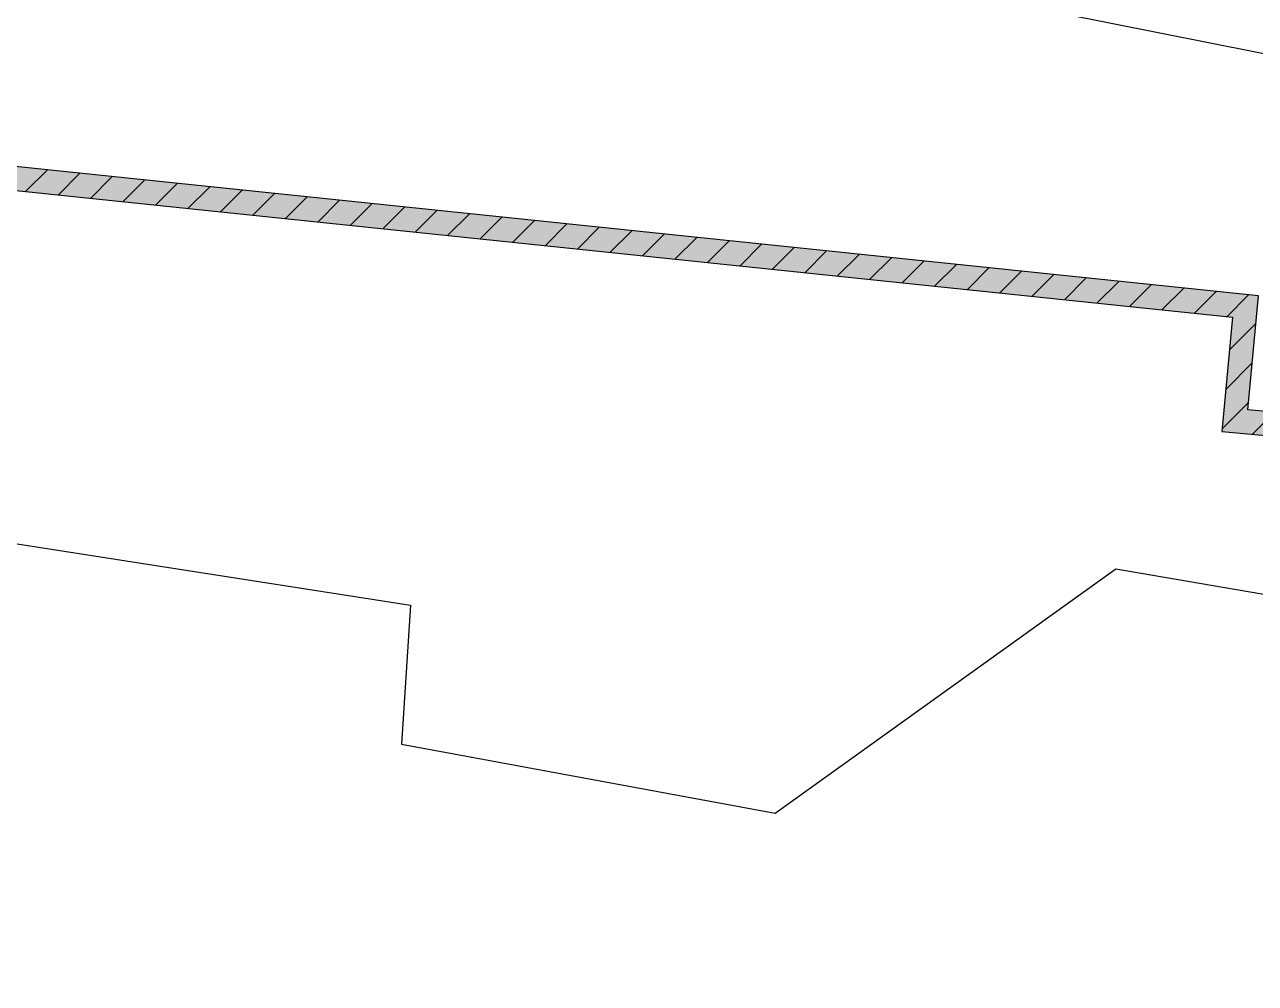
# Model space of a CAD drawing. Extents: x -259369 to -50372, y -155978 to 198088.
# Drawn here: x -152975 to -137559, y -38956 to -26943 of the extents above; entities that cross this region are included whole.
import ezdxf

# ---------------------------------------------------------------- set-up
doc = ezdxf.new("R2010")
doc.units = 0
doc.header["$LTSCALE"] = 1000
doc.header["$MEASUREMENT"] = 0

# ---------------------------------------------------------------- blocks, each defined once
blk = doc.blocks.new('thwerg')
at = {"linetype": 'Continuous'}
h = blk.add_hatch(dxfattribs=at)
h.set_pattern_fill('AR-CONC', color=252, scale=5)
h.set_pattern_definition([(50, (0, 0), (910.9233, -79.6954), [95.25, -1047.75]), (355, (0, 0), (-176.217, 955.284), [76.2, -838.203]), (100.45144, (75.9, -6.6), (734.7062, 875.5888), [80.95, -890.451]), (46.1842, (0, 254), (1355.395, -210.2116), [142.875, -1571.625]), (96.63556, (113, 236.5), (1187.021, 1237.131), [121.425, -1335.678]), (351.18415, (0, 254), (1187.021, 1237.131), [114.3, -1257.299]), (21, (127, 190.5), (758.072, -511.326), [95.25, -1047.75]), (326, (127, 190.5), (309.01, 920.94), [76.2, -838.2]), (71.45144, (190.2, 147.9), (1067.082, 409.614), [80.95, -890.4497]), (37.5, (0, 0), (15.443, 422.7752), [0, -828.04, 0, -850.9, 0, -841.375]), (7.5, (0, 0), (334.0983, 500.9029), [0, -485.14, 0, -808.99, 0, -320.675]), (327.5, (-283.2, 0), (677.953, -28.6437), [0, -317.5, 0, -990.6, 0, -1314.45]), (317.5, (-410.2, 0), (740.646, 127.1325), [0, -412.75, 0, -657.86, 0, -933.45])])
h.paths.add_polyline_path([(125890, -32795), (125541, -30956), (144375, -29749), (144792, -28301), (167849, -30703), (167718, -32134), (177330, -33007), (175981, -40288), (177064, -40496), (176008, -49398), (176306, -49434), (177395, -40254), (176330, -40050), (177685, -32738), (168044, -31863), (168175, -30435), (144574, -27977), (144145, -29463), (125184, -30678), (125563, -32683), (121810, -36014), (115445, -36787), (117010, -48533), (117307, -48493), (115782, -37048), (121939, -36301)])
h = blk.add_hatch(dxfattribs=at)
h.set_pattern_fill('ANSI31', color=252, scale=100)
h.set_pattern_definition([(45, (0, 0), (-224.5064, 224.5064), [])])
h.paths.add_polyline_path([(144375, -29749), (144792, -28301), (167849, -30703), (167718, -32134), (177330, -33007), (175981, -40288), (177064, -40496), (176008, -49398), (176306, -49434), (177395, -40254), (176330, -40050), (177685, -32738), (168044, -31863), (168175, -30435), (144574, -27977), (144145, -29463), (125184, -30678), (125563, -32683), (121810, -36014), (115445, -36787), (117010, -48533), (117307, -48493), (115782, -37048), (121939, -36301), (125890, -32795), (125541, -30956)])
at = {"color": 252, "linetype": 'Continuous', "flags": 128}
for points, elevation in [([(106933, -30769), (107635, -30369), (114725, -28078), (119240, -25868), (122867, -24992), (126369, -24863), (131244, -25695), (140044, -24946), (146723, -24787), (160192, -25793), (172447, -28232), (182746, -30446)], -32017), ([(144792, -28301), (167849, -30703), (167718, -32134), (177330, -33007), (175981, -40288), (177064, -40496), (176008, -49398), (176306, -49434), (177395, -40254), (176330, -40050), (177685, -32738), (168044, -31863), (168175, -30435), (144574, -27977)], -2496)]:
    blk.add_lwpolyline(points, dxfattribs=dict(at, elevation=elevation))
blk.add_lwpolyline([(141861, -33967), (141860, -37038), (146732, -37038), (146732, -32622), (157554, -34310), (157440, -36052), (162121, -36914), (166389, -33855), (172143, -34842), (171563, -38202)], dxfattribs=at)

msp = doc.modelspace()

# ---------------------------------------------------------------- block references
msp.add_blockref('thwerg', (-305695.58, 92.36, 32017))

doc.saveas('drawing.dxf')
